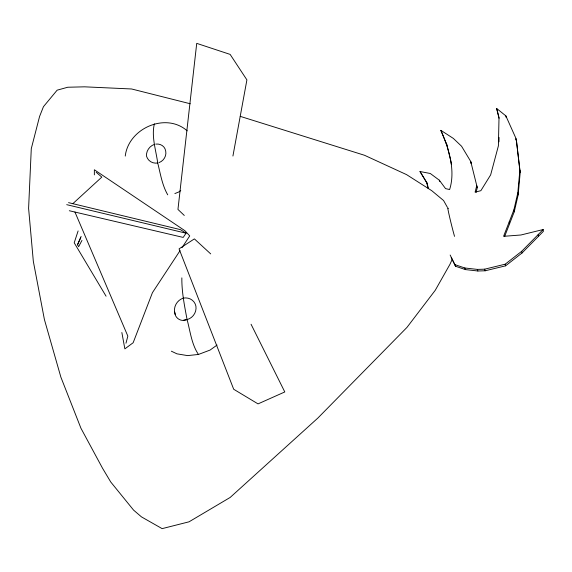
<?xml version="1.0" encoding="UTF-8"?>
<svg xmlns="http://www.w3.org/2000/svg" width="572" height="572" viewBox="0 0 572 572"><rect width="100%" height="100%" fill="white"/><g stroke="black" fill="none" stroke-linecap="round" stroke-linejoin="round"><path stroke-width="0.86" d="M498.97 141.849L499.07 137.459M181.853 277.878C181.681 291.927 184.499 305.827 187.087 319.584C190.24 331.281 191.556 344.222 198.441 354.454L210.074 350.071L217.038 345.066M451.215 257.486L455.519 266.252L465.408 269.591L477.863 270.992L485.163 270.785L505.591 265.83L522.036 252.981L543.4 231.324L543.164 229.529L520.942 234.992L503.582 236.322L513.878 209.931L517.81 192.9L519.848 170.377L516.244 139.032L505.855 115.873L496.668 108.487L499.027 118.254M504.626 236.479L514.249 211.804L518.168 194.852L520.191 172.422L516.244 139.032M125.254 156.07C128.443 128.371 165.787 111.897 187.194 130.845M232.926 156.034L246.904 79.887L230.13 54.397L196.725 43.365L177.956 209.423L184.284 215.458M476.061 192.485L477.277 187.688L470.735 161.461L461.568 146.239L453.317 138.395L440.848 130.345L446.989 145.238L451.565 164.114M125.983 343.2L127.835 336.1L74.953 212.055M78.114 230.938L74.21 242.793L106.063 296.196M81.968 240.397L78.65 246.689L77.506 244.759L81.117 236.386M154.368 123.831C151.287 136.615 155.992 150.2 157.722 162.984C160.425 173.716 162.133 185.128 167.718 194.823M452.195 259.352L450 264.221L435.249 290.29L406.971 327.398L317.882 418.032L230.166 497.447L189.039 521.814L162.126 528.635L141.484 516.895L133.583 510.117L110.761 482.017L102.552 468.268L80.945 428.242L60.861 377.112L44.409 319.541L33.326 261.332L28.6 208.322L31.281 148.677L39.568 116.488L43.451 106.678L57.143 90.169L67.775 87.237L84.584 86.83L131.596 88.975L190.226 103.754M77.506 244.759L80.766 237.68M180.044 250.65L152.431 292.671L133.154 342.742L124.86 348.87L121.857 332.525M181.982 247.697L189.732 235.907L184.978 230.766L94.359 169.77L94.366 174.875M68.554 202.645L180.409 229.622L186.05 233.197L183.197 237.416L69.305 210.732M450.15 255.033L454.869 264.636L464.8 267.982L477.32 269.398L484.656 269.183L505.169 264.2L521.7 251.287L543.164 229.529M72.83 203.675L101.816 177.113L96.189 172.251M180.759 190.526L178.721 192.013L174.86 193.565M187.087 319.584L182.725 320.434A9.738 9.073 -67 0 1 175.64 315.844L174.524 311.461A11.776 10.546 -53.5 0 1 183.34 298.119A11.783 10.897 -38.6 0 1 195.917 306.177A11.776 11.311 -50 0 1 187.087 319.584L183.405 320.42M198.441 354.454L187.552 355.605L176.955 353.839L171.364 351.194M428.199 187.702L427.212 183.512L420.005 171.514L430.308 173.502L439.303 180.18L445.559 188.624L449.628 189.539C455.734 170.37 448.72 148.119 440.848 130.345M66.709 204.669L186.05 233.197M240.24 116.359L364.5 155.269L406.606 174.646L431.746 190.683L443.579 200.529L447.383 207.321M210.703 253.897L194.387 238.889L179.057 248.856L233.698 389.26L258.036 403.889L284.792 391.949L251.058 324.238M420.005 171.514L426.955 182.854M470.391 162.012L471.307 163.528L470.735 161.461M515.536 138.824L516.602 141.213M454.869 264.636L455.519 266.252M464.8 267.982L465.408 269.591M439.303 180.18L439.775 181.503M477.32 269.398L477.863 270.992M484.656 269.183L485.163 270.785M451.115 162.913L451.551 164.286M446.31 143.1L446.989 145.238M477.277 187.688L476.733 185.721L475.103 192.142L480.859 190.69L490.647 174.889L498.398 145.846L499.013 117.646L496.668 108.487M505.169 264.2L505.591 265.83M426.44 181.546L428.028 188.274M509.209 221.907L509.602 223.723M521.7 251.287L522.036 252.981M513.878 209.931L514.249 211.804M174.524 311.461L175.132 314.679M517.81 192.9L518.168 194.852M505.855 115.873L506.127 117.389M519.848 170.377L520.191 172.422M538.195 234.57L538.452 236.336M454.526 236.365A17.267 0.565 76 0 1 449.363 215.966A17.267 0.565 76 0 1 448.191 208.601M155.77 144.101A10.01 8.902 -31.2 0 1 165.701 151.094A10.003 9.402 -38.4 0 1 158.995 162.612M154.476 144.344A10.639 9.166 -45.8 0 0 146.511 156.192A11.433 10.418 -56 0 0 157.722 162.984"/></g></svg>
